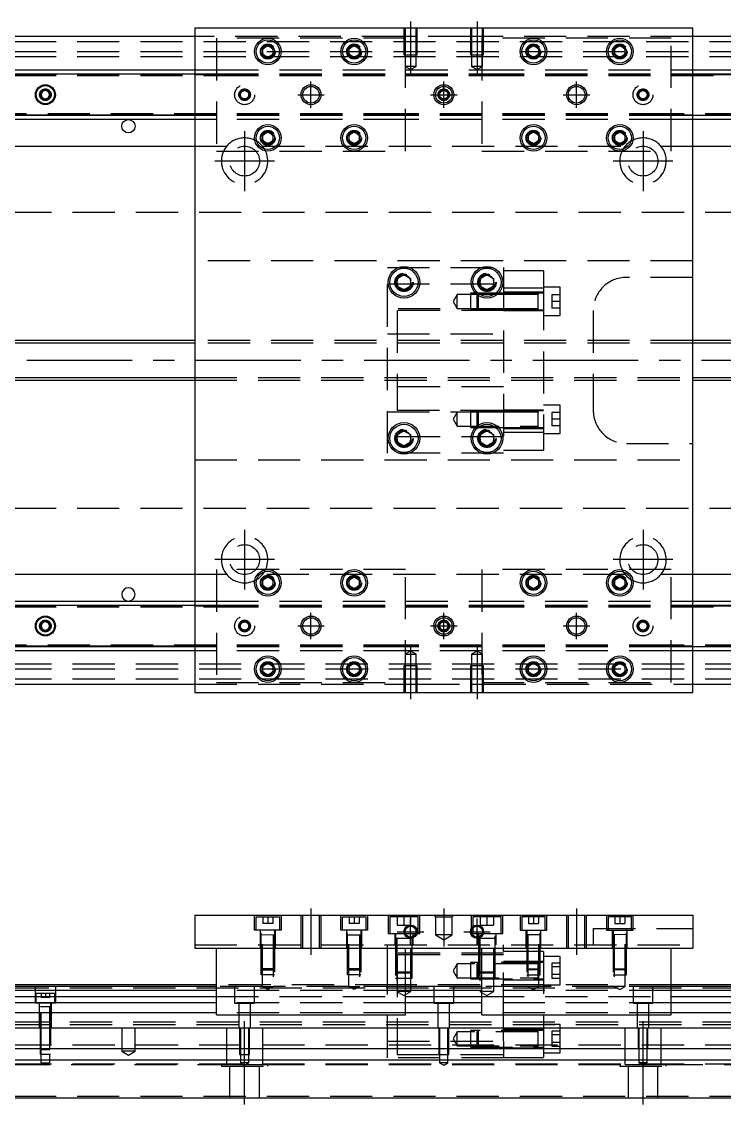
# Model space of a CAD drawing. Extents: x -10 to 840, y -253 to 102.
# Drawn here: x 192.9 to 404.5, y -224.1 to 102 of the extents above; entities that cross this region are included whole.
import ezdxf

# ---------------------------------------------------------------- set-up
doc = ezdxf.new("R2010")
doc.units = 0
doc.linetypes.add('CENTER', pattern=[50.8, 31.75, -6.35, 6.35, -6.35])
doc.linetypes.add('DASHED', pattern=[19.05, 12.7, -6.35])
doc.layers.get('0').update_dxf_attribs({"linetype": 'CONTINUOUS'})
doc.layers.add('CENTER', color=1, linetype='CENTER')

msp = doc.modelspace()

# ---------------------------------------------------------------- linework, layer by layer
at = {"color": 7, "linetype": 'CONTINUOUS'}
for p, q in [((395, 100), (245, 100)), ((245, 100), (245, -100)), ((395, -100), (395, 100)), ((245, 97.5), (0, 97.5)), ((265.5, 93.866026), (267, 94.73205)), ((267, 94.73205), (268.5, 93.866026)), ((291.5, 93.866026), (293, 94.73205)), ((293, 94.73205), (294.5, 93.866026)), ((345.5, 93.866026), (347, 94.73205)), ((347, 94.73205), (348.5, 93.866026)), ((371.5, 93.866026), (373, 94.73205)), ((373, 94.73205), (374.5, 93.866026)), ((640, 97.5), (395, 97.5)), ((265.5, 92.133974), (265.5, 93.866026)), ((267, 91.26795), (265.5, 92.133974)), ((268.5, 92.133974), (267, 91.26795)), ((268.5, 93.866026), (268.5, 92.133974)), ((291.5, 92.133974), (291.5, 93.866026)), ((293, 91.26795), (291.5, 92.133974)), ((294.5, 92.133974), (293, 91.26795)), ((294.5, 93.866026), (294.5, 92.133974)), ((345.5, 92.133974), (345.5, 93.866026)), ((347, 91.26795), (345.5, 92.133974)), ((348.5, 92.133974), (347, 91.26795)), ((348.5, 93.866026), (348.5, 92.133974)), ((371.5, 92.133974), (371.5, 93.866026)), ((373, 91.26795), (371.5, 92.133974)), ((374.5, 92.133974), (373, 91.26795)), ((374.5, 93.866026), (374.5, 92.133974)), ((0, 87.5), (245, 87.5)), ((0, 86.247728), (245, 86.247728)), ((395, 87.5), (640, 87.5)), ((395, 86.247728), (640, 86.247728)), ((198.75, 80.721688), (200, 81.443376)), ((198.75, 79.278312), (198.75, 80.721688)), ((200, 78.556624), (198.75, 79.278312)), ((200, 81.443376), (201.25, 80.721688)), ((201.25, 79.278312), (200, 78.556624)), ((201.25, 80.721688), (201.25, 79.278312)), ((245, 73.752272), (0, 73.752272)), ((245, 72.5), (0, 72.5)), ((640, 73.752272), (395, 73.752272)), ((640, 72.5), (395, 72.5)), ((265.5, 67.866026), (267, 68.73205)), ((267, 68.73205), (268.5, 67.866026)), ((291.5, 67.866026), (293, 68.73205)), ((293, 68.73205), (294.5, 67.866026)), ((345.5, 67.866026), (347, 68.73205)), ((347, 68.73205), (348.5, 67.866026)), ((371.5, 67.866026), (373, 68.73205)), ((373, 68.73205), (374.5, 67.866026)), ((265.5, 66.133974), (265.5, 67.866026)), ((267, 65.26795), (265.5, 66.133974)), ((268.5, 66.133974), (267, 65.26795)), ((268.5, 67.866026), (268.5, 66.133974)), ((291.5, 66.133974), (291.5, 67.866026)), ((293, 65.26795), (291.5, 66.133974)), ((294.5, 66.133974), (293, 65.26795)), ((294.5, 67.866026), (294.5, 66.133974)), ((345.5, 66.133974), (345.5, 67.866026)), ((347, 65.26795), (345.5, 66.133974)), ((348.5, 66.133974), (347, 65.26795)), ((348.5, 67.866026), (348.5, 66.133974)), ((371.5, 66.133974), (371.5, 67.866026)), ((373, 65.26795), (371.5, 66.133974)), ((374.5, 66.133974), (373, 65.26795)), ((374.5, 67.866026), (374.5, 66.133974)), ((145.361903, 64.5), (245, 64.5)), ((395, 64.5), (494.638097, 64.5)), ((306, 24.6547), (308, 25.809402)), ((306, 22.3453), (306, 24.6547)), ((308, 25.809402), (310, 24.6547)), ((310, 24.6547), (310, 22.3453)), ((331, 24.6547), (333, 25.809402)), ((331, 22.3453), (331, 24.6547)), ((333, 25.809402), (335, 24.6547)), ((335, 24.6547), (335, 22.3453)), ((308, 21.190598), (306, 22.3453)), ((310, 22.3453), (308, 21.190598)), ((333, 21.190598), (331, 22.3453)), ((335, 22.3453), (333, 21.190598)), ((245, 6), (60.5, 6)), ((585, 6), (395, 6)), ((60.5, -6), (245, -6)), ((395, -6), (585, -6)), ((306, -22.3453), (308, -21.190598)), ((306, -24.6547), (306, -22.3453)), ((308, -21.190598), (310, -22.3453)), ((310, -22.3453), (310, -24.6547)), ((331, -22.3453), (333, -21.190598)), ((331, -24.6547), (331, -22.3453)), ((333, -21.190598), (335, -22.3453)), ((335, -22.3453), (335, -24.6547)), ((308, -25.809402), (306, -24.6547)), ((310, -24.6547), (308, -25.809402)), ((333, -25.809402), (331, -24.6547)), ((335, -24.6547), (333, -25.809402)), ((245, -64.5), (145.361903, -64.5)), ((494.638097, -64.5), (395, -64.5)), ((265.5, -66.133974), (267, -65.26795)), ((265.5, -67.866026), (265.5, -66.133974)), ((267, -68.73205), (265.5, -67.866026)), ((267, -65.26795), (268.5, -66.133974)), ((268.5, -67.866026), (267, -68.73205)), ((268.5, -66.133974), (268.5, -67.866026)), ((291.5, -66.133974), (293, -65.26795)), ((291.5, -67.866026), (291.5, -66.133974)), ((293, -68.73205), (291.5, -67.866026)), ((293, -65.26795), (294.5, -66.133974)), ((294.5, -67.866026), (293, -68.73205)), ((294.5, -66.133974), (294.5, -67.866026)), ((345.5, -66.133974), (347, -65.26795)), ((345.5, -67.866026), (345.5, -66.133974)), ((347, -68.73205), (345.5, -67.866026)), ((347, -65.26795), (348.5, -66.133974)), ((348.5, -67.866026), (347, -68.73205)), ((348.5, -66.133974), (348.5, -67.866026)), ((371.5, -66.133974), (373, -65.26795)), ((371.5, -67.866026), (371.5, -66.133974)), ((373, -68.73205), (371.5, -67.866026)), ((373, -65.26795), (374.5, -66.133974)), ((374.5, -67.866026), (373, -68.73205)), ((374.5, -66.133974), (374.5, -67.866026)), ((0, -72.5), (245, -72.5)), ((0, -73.752272), (245, -73.752272)), ((395, -72.5), (640, -72.5)), ((395, -73.752272), (640, -73.752272)), ((198.75, -79.278312), (200, -78.556624)), ((198.75, -80.721688), (198.75, -79.278312)), ((200, -81.443376), (198.75, -80.721688)), ((200, -78.556624), (201.25, -79.278312)), ((201.25, -80.721688), (200, -81.443376)), ((201.25, -79.278312), (201.25, -80.721688)), ((245, -86.247728), (0, -86.247728)), ((245, -87.5), (0, -87.5)), ((640, -86.247728), (395, -86.247728)), ((640, -87.5), (395, -87.5)), ((265.5, -92.133974), (267, -91.26795)), ((267, -91.26795), (268.5, -92.133974)), ((291.5, -92.133974), (293, -91.26795)), ((293, -91.26795), (294.5, -92.133974)), ((345.5, -92.133974), (347, -91.26795)), ((347, -91.26795), (348.5, -92.133974)), ((371.5, -92.133974), (373, -91.26795)), ((373, -91.26795), (374.5, -92.133974)), ((265.5, -93.866026), (265.5, -92.133974)), ((267, -94.73205), (265.5, -93.866026)), ((268.5, -93.866026), (267, -94.73205)), ((268.5, -92.133974), (268.5, -93.866026)), ((291.5, -93.866026), (291.5, -92.133974)), ((293, -94.73205), (291.5, -93.866026)), ((294.5, -93.866026), (293, -94.73205)), ((294.5, -92.133974), (294.5, -93.866026)), ((345.5, -93.866026), (345.5, -92.133974)), ((347, -94.73205), (345.5, -93.866026)), ((348.5, -93.866026), (347, -94.73205)), ((348.5, -92.133974), (348.5, -93.866026)), ((371.5, -93.866026), (371.5, -92.133974)), ((373, -94.73205), (371.5, -93.866026)), ((374.5, -93.866026), (373, -94.73205)), ((374.5, -92.133974), (374.5, -93.866026)), ((0, -97.5), (245, -97.5)), ((395, -97.5), (640, -97.5)), ((245, -100), (395, -100)), ((245, -167.06), (395, -167.06)), ((245, -167.06), (245, -177.06)), ((395, -167.06), (395, -177.06)), ((245, -177.06), (395, -177.06)), ((251.5, -197.06), (251.5, -177.06)), ((308.5, -197.06), (308.5, -177.06)), ((331.5, -197.06), (331.5, -177.06)), ((388.5, -197.06), (388.5, -177.06)), ((251.5, -188.56), (0, -188.56)), ((251.5, -188.06), (60.5, -188.06)), ((331.5, -188.56), (308.5, -188.56)), ((585, -188.06), (388.5, -188.06)), ((640, -188.56), (388.5, -188.56)), ((251.5, -189.812272), (0, -189.812272)), ((0, -191.58668), (251.5, -191.58668)), ((331.5, -189.812272), (308.5, -189.812272)), ((308.5, -191.58668), (331.5, -191.58668)), ((640, -189.812272), (388.5, -189.812272)), ((388.5, -191.58668), (640, -191.58668)), ((251.5, -193.483076), (0, -193.483076)), ((331.5, -193.483076), (308.5, -193.483076)), ((640, -193.483076), (388.5, -193.483076)), ((251.5, -196.537372), (0, -196.537372)), ((251.5, -197.06), (308.5, -197.06)), ((331.5, -196.537372), (308.5, -196.537372)), ((331.5, -197.06), (388.5, -197.06)), ((640, -196.537372), (388.5, -196.537372)), ((0, -201.06), (640, -201.06)), ((640, -207.36), (0, -207.36)), ((640, -210.76), (0, -210.76)), ((0, -222.06), (640, -222.06))]:
    msp.add_line(p, q, dxfattribs=at)
at = {"color": 3, "linetype": 'DASHED'}
for p, q in [((308.000006, 100), (308.000006, 92)), ((308.35, 100), (308.35, 92)), ((311.65, 92), (311.65, 100)), ((311.999994, 92), (311.999994, 100)), ((328.000006, 100), (328.000006, 92)), ((328.35, 100), (328.35, 92)), ((331.65, 92), (331.65, 100)), ((331.999994, 92), (331.999994, 100)), ((0, 96), (640, 96)), ((308.000006, 97.5), (245, 97.5)), ((308.5, 97), (251.5, 97)), ((251.5, 97), (251.5, 63)), ((311.999994, 97.5), (308.000006, 97.5)), ((308.5, 63), (308.5, 97)), ((328.000006, 97.5), (311.999994, 97.5)), ((331.999994, 97.5), (328.000006, 97.5)), ((388.5, 97), (331.5, 97)), ((331.5, 97), (331.5, 63)), ((395, 97.5), (331.999994, 97.5)), ((388.5, 63), (388.5, 97)), ((0, 93), (640, 93)), ((0, 91.5), (640, 91.5)), ((268.973226, 93.326156), (269, 93)), ((291, 93), (291.023172, 93.30356)), ((308.000006, 92), (311.999994, 92)), ((308.35, 92), (308.35, 88.5)), ((311.65, 88.5), (311.65, 92)), ((328.000006, 92), (331.999994, 92)), ((328.35, 92), (328.35, 88.5)), ((331.65, 88.5), (331.65, 92)), ((348.973226, 93.326156), (349, 93)), ((371, 93), (371.030168, 93.346066)), ((311.65, 88.5), (308.35, 88.5)), ((308.35, 88.5), (310, 87.547372)), ((310, 87.547372), (311.65, 88.5)), ((331.65, 88.5), (328.35, 88.5)), ((328.35, 88.5), (330, 87.547372)), ((330, 87.547372), (331.65, 88.5)), ((0, 86.1147), (245, 86.1147)), ((0, 86.1), (251.5, 86.1)), ((0, 85.8), (251.5, 85.8)), ((245, 87.5), (251.5, 87.5)), ((245, 86.247728), (251.5, 86.247728)), ((245, 86.1147), (251.5, 86.1147)), ((251.5, 87.5), (308.5, 87.5)), ((251.5, 86.247728), (308.5, 86.247728)), ((251.5, 86.1147), (308.5, 86.1147)), ((251.5, 86.1), (308.5, 86.1)), ((251.5, 85.8), (308.5, 85.8)), ((308.5, 87.5), (331.5, 87.5)), ((308.5, 86.247728), (331.5, 86.247728)), ((308.5, 86.1147), (331.5, 86.1147)), ((308.5, 86.1), (331.5, 86.1)), ((308.5, 85.8), (331.5, 85.8)), ((331.5, 87.5), (388.5, 87.5)), ((331.5, 86.247728), (388.5, 86.247728)), ((331.5, 86.1147), (388.5, 86.1147)), ((331.5, 86.1), (388.5, 86.1)), ((331.5, 86.1), (388.5, 86.1)), ((331.5, 85.8), (388.5, 85.8)), ((331.5, 85.8), (388.5, 85.8)), ((388.5, 87.5), (395, 87.5)), ((388.5, 86.247728), (395, 86.247728)), ((388.5, 86.1147), (395, 86.1147)), ((388.5, 86.1), (640, 86.1)), ((388.5, 85.8), (640, 85.8)), ((395, 86.1147), (640, 86.1147)), ((201.477374, 80.25955), (201.5, 80)), ((251.5, 74.2), (0, 74.2)), ((251.5, 73.9), (0, 73.9)), ((245, 73.8853), (0, 73.8853)), ((251.5, 73.8853), (245, 73.8853)), ((251.5, 73.752272), (245, 73.752272)), ((251.5, 72.5), (245, 72.5)), ((308.5, 74.2), (251.5, 74.2)), ((308.5, 73.9), (251.5, 73.9)), ((308.5, 73.8853), (251.5, 73.8853)), ((308.5, 73.752272), (251.5, 73.752272)), ((308.5, 72.5), (251.5, 72.5)), ((331.5, 74.2), (308.5, 74.2)), ((331.5, 73.9), (308.5, 73.9)), ((331.5, 73.8853), (308.5, 73.8853)), ((331.5, 73.752272), (308.5, 73.752272)), ((331.5, 72.5), (308.5, 72.5)), ((388.5, 74.2), (331.5, 74.2)), ((388.5, 74.2), (331.5, 74.2)), ((388.5, 73.9), (331.5, 73.9)), ((388.5, 73.9), (331.5, 73.9)), ((388.5, 73.8853), (331.5, 73.8853)), ((388.5, 73.752272), (331.5, 73.752272)), ((388.5, 72.5), (331.5, 72.5)), ((640, 74.2), (388.5, 74.2)), ((640, 73.9), (388.5, 73.9)), ((395, 73.8853), (388.5, 73.8853)), ((395, 73.752272), (388.5, 73.752272)), ((395, 72.5), (388.5, 72.5)), ((640, 73.8853), (395, 73.8853)), ((265, 67), (265.030168, 67.346066)), ((291, 67), (291.023172, 67.30356)), ((348.973226, 67.326156), (349, 67)), ((371, 67), (371.030168, 67.346066)), ((245, 64.5), (254.638098, 64.5)), ((251.5, 63), (308.5, 63)), ((265.361903, 64.5), (374.638097, 64.5)), ((331.5, 63), (388.5, 63)), ((385.361902, 64.5), (395, 64.5)), ((640, 44.5), (0, 44.5)), ((395, 30), (245, 30)), ((303, -28), (303, 28)), ((303, 28), (338, 28)), ((338, 28), (338, -28)), ((350, 27), (338, 27)), ((350, 27), (350, 21.748564)), ((303, 23), (338, 23)), ((305.5, 23.5), (305.518502, 23.803588)), ((330.5, 23.5), (330.518502, 23.803588)), ((395, 25), (375, 25)), ((324, 19.85352), (322.787564, 17.75352)), ((324, 15.65352), (324, 19.85352)), ((328, 19.85352), (324, 19.85352)), ((328, 20.253516), (328, 15.253526)), ((329.532604, 20.253516), (328, 20.253516)), ((330, 19.85352), (328, 19.85352)), ((330.25722, 20.253516), (329.532604, 20.253516)), ((330.33547, 20.18899), (330, 19.85352)), ((330, 19.81727), (330, 19.85352)), ((330.816954, 19.85352), (330, 19.85352)), ((330, 15.65352), (330, 19.81727)), ((330.4, 20.253518), (330.25722, 20.253516)), ((330.4, 20.25352), (330.33547, 20.18899)), ((330.4, 20.25352), (330.4, 20.13808)), ((335.742786, 20.25352), (330.4, 20.25352)), ((335.74278, 20.253516), (330.4, 20.253518)), ((330.4, 20.13808), (330.4, 19.524764)), ((335.183046, 19.85352), (330.816954, 19.85352)), ((336.04396, 19.85352), (335.183046, 19.85352)), ((336.467402, 20.25352), (335.742786, 20.25352)), ((338, 19.85352), (336.04396, 19.85352)), ((338, 20.253516), (336.467396, 20.253516)), ((338, 20.25352), (336.467402, 20.25352)), ((350, 21.748564), (338, 21.748564)), ((350, 20.50352), (338, 20.50352)), ((348.405, 20.25352), (338, 20.25352)), ((348.4, 19.85352), (338, 19.85352)), ((350, 20.25352), (348.395, 20.25352)), ((348.4, 15.253516), (348.4, 20.253526)), ((348.4, 19.85352), (348.4, 20.253526)), ((348.4, 15.253516), (348.4, 20.253526)), ((348.4, 19.996122), (348.4, 20.25352)), ((348.4, 20.25352), (348.4, 19.996072)), ((348.4, 15.51097), (348.4, 19.996122)), ((348.4, 15.65352), (348.4, 19.85352)), ((355, 22.00352), (350, 22.00352)), ((350, 21.748564), (350, -21.748564)), ((352.5, 19.75352), (352.5, 17.75352)), ((355, 19.75352), (352.5, 19.75352)), ((355, 13.50352), (355, 22.00352)), ((322.787564, 17.75352), (324, 15.65352)), ((330.4, 19.524764), (330.4, 15.25352)), ((352.5, 17.75352), (352.5, 15.75352)), ((355, 17.75352), (352.5, 17.75352)), ((338, 15.5), (303, 15.5)), ((306, 15), (306, -15)), ((338, 15), (306, 15)), ((324, 15.65352), (328, 15.65352)), ((328, 15.65352), (330, 15.65352)), ((328, 15.253526), (330.4, 15.253524)), ((330, 15.65352), (338, 15.65352)), ((330, 15.65352), (330.4, 15.25352)), ((330.4, 15.25352), (338, 15.25352)), ((338, 15.65352), (348.4, 15.65352)), ((338, 15.25352), (348.405, 15.25352)), ((338, 15.00352), (350, 15.00352)), ((348.395, 15.25352), (350, 15.25352)), ((348.4, 15.253516), (348.4, 15.65352)), ((348.4, 15.510988), (348.4, 15.25352)), ((348.4, 15.25352), (348.4, 15.51097)), ((350, 13.50352), (355, 13.50352)), ((355, 15.75352), (352.5, 15.75352)), ((365, 15), (365, -15)), ((303, 8), (338, 8)), ((395, 6), (245, 6)), ((395, 5.125), (245, 5.125)), ((245, -5.125), (395, -5.125)), ((245, -6), (395, -6)), ((338, -8), (303, -8)), ((303, -15.5), (338, -15.5)), ((306, -15), (338, -15)), ((324, -15.65352), (322.787564, -17.75352)), ((324, -19.85352), (324, -15.65352)), ((328, -15.65352), (324, -15.65352)), ((328, -15.253526), (328, -20.253516)), ((330.399994, -15.253526), (328, -15.253526)), ((330, -15.65352), (328, -15.65352)), ((330.4, -15.25352), (330, -15.65352)), ((330, -19.85352), (330, -15.65352)), ((338, -15.65352), (330, -15.65352)), ((338, -15.253526), (330.399994, -15.253526)), ((330.4, -15.25352), (330.4, -19.524764)), ((338, -15.25352), (330.4, -15.25352)), ((350, -15.00352), (338, -15.00352)), ((348.405, -15.25352), (338, -15.25352)), ((348.4, -15.65352), (338, -15.65352)), ((350, -15.25352), (348.395, -15.25352)), ((348.4, -20.253526), (348.4, -15.253516)), ((348.4, -20.25267), (348.4, -15.253516)), ((348.4, -15.51092), (348.4, -15.25352)), ((348.4, -15.25352), (348.4, -15.51097)), ((348.4, -19.996072), (348.4, -15.51092)), ((355, -13.50352), (350, -13.50352)), ((352.5, -15.75352), (352.5, -17.75352)), ((355, -15.75352), (352.5, -15.75352)), ((355, -22.00352), (355, -13.50352)), ((322.787564, -17.75352), (324, -19.85352)), ((330.4, -19.524764), (330.4, -20.13808)), ((352.5, -17.75352), (352.5, -19.75352)), ((355, -17.75352), (352.5, -17.75352)), ((324, -19.85352), (348.4, -19.85352)), ((328, -20.253516), (329.532604, -20.253516)), ((329.532604, -20.253516), (330.25722, -20.253516)), ((330, -19.85352), (330.33547, -20.18899)), ((330.25722, -20.253516), (330.399994, -20.253516)), ((330.33547, -20.18899), (330.4, -20.25352)), ((330.4, -20.13808), (330.4, -20.25352)), ((330.4, -20.25352), (335.742786, -20.25352)), ((335.742786, -20.25352), (336.467402, -20.25352)), ((336.467396, -20.253516), (338, -20.253516)), ((336.467402, -20.25352), (338, -20.25352)), ((338, -20.25352), (348.405, -20.25352)), ((338, -20.50352), (350, -20.50352)), ((350, -21.748564), (338, -21.748564)), ((350, -21.748564), (338, -21.748564)), ((348.395, -20.25352), (350, -20.25352)), ((348.4, -19.996054), (348.4, -20.25352)), ((348.4, -20.25352), (348.4, -19.996072)), ((348.4, -20.253526), (348.4, -20.25267)), ((350, -21.748564), (350, -27)), ((350, -22.00352), (355, -22.00352)), ((355, -19.75352), (352.5, -19.75352)), ((338, -23), (303, -23)), ((305.5, -23.5), (305.518502, -23.196412)), ((330.5, -23.5), (330.518502, -23.196412)), ((375, -25), (395, -25)), ((338, -28), (303, -28)), ((338, -27), (350, -27)), ((245, -30), (395, -30)), ((0, -44.5), (640, -44.5)), ((254.638098, -64.5), (245, -64.5)), ((308.5, -63), (251.5, -63)), ((251.5, -63), (251.5, -97)), ((374.638097, -64.5), (265.361903, -64.5)), ((308.5, -97), (308.5, -63)), ((388.5, -63), (331.5, -63)), ((331.5, -63), (331.5, -97)), ((395, -64.5), (385.361902, -64.5)), ((388.5, -97), (388.5, -63)), ((268.973226, -66.673844), (269, -67)), ((291, -67), (291.023172, -66.69644)), ((348.973226, -66.673844), (349, -67)), ((374.973226, -66.673844), (375, -67)), ((0, -73.8853), (245, -73.8853)), ((0, -73.9), (251.5, -73.9)), ((0, -74.2), (251.5, -74.2)), ((245, -72.5), (251.5, -72.5)), ((245, -73.752272), (251.5, -73.752272)), ((245, -73.8853), (251.5, -73.8853)), ((251.5, -72.5), (308.5, -72.5)), ((251.5, -73.752272), (308.5, -73.752272)), ((251.5, -73.8853), (308.5, -73.8853)), ((251.5, -73.9), (308.5, -73.9)), ((251.5, -74.2), (308.5, -74.2)), ((308.5, -72.5), (331.5, -72.5)), ((308.5, -73.752272), (331.5, -73.752272)), ((308.5, -73.8853), (331.5, -73.8853)), ((308.5, -73.9), (331.5, -73.9)), ((308.5, -74.2), (331.5, -74.2)), ((331.5, -72.5), (388.5, -72.5)), ((331.5, -73.752272), (388.5, -73.752272)), ((331.5, -73.8853), (388.5, -73.8853)), ((331.5, -73.9), (388.5, -73.9)), ((331.5, -73.9), (388.5, -73.9)), ((331.5, -74.2), (388.5, -74.2)), ((331.5, -74.2), (388.5, -74.2)), ((388.5, -72.5), (395, -72.5)), ((388.5, -73.752272), (395, -73.752272)), ((388.5, -73.8853), (395, -73.8853)), ((388.5, -73.9), (640, -73.9)), ((388.5, -74.2), (640, -74.2)), ((395, -73.8853), (640, -73.8853)), ((198.5, -80), (198.516134, -79.78059)), ((251.5, -85.8), (0, -85.8)), ((251.5, -86.1), (0, -86.1)), ((245, -86.1147), (0, -86.1147)), ((251.5, -86.1147), (245, -86.1147)), ((251.5, -86.247728), (245, -86.247728)), ((251.5, -87.5), (245, -87.5)), ((308.5, -85.8), (251.5, -85.8)), ((308.5, -86.1), (251.5, -86.1)), ((308.5, -86.1147), (251.5, -86.1147)), ((308.5, -86.247728), (251.5, -86.247728)), ((308.5, -87.5), (251.5, -87.5)), ((310, -87.547372), (308.35, -88.5)), ((331.5, -85.8), (308.5, -85.8)), ((331.5, -86.1), (308.5, -86.1)), ((331.5, -86.1147), (308.5, -86.1147)), ((331.5, -86.247728), (308.5, -86.247728)), ((331.5, -87.5), (308.5, -87.5)), ((311.65, -88.5), (310, -87.547372)), ((330, -87.547372), (328.35, -88.5)), ((331.65, -88.5), (330, -87.547372)), ((388.5, -85.8), (331.5, -85.8)), ((388.5, -85.8), (331.5, -85.8)), ((388.5, -86.1), (331.5, -86.1)), ((388.5, -86.1), (331.5, -86.1)), ((388.5, -86.1147), (331.5, -86.1147)), ((388.5, -86.247728), (331.5, -86.247728)), ((388.5, -87.5), (331.5, -87.5)), ((640, -85.8), (388.5, -85.8)), ((640, -86.1), (388.5, -86.1)), ((395, -86.1147), (388.5, -86.1147)), ((395, -86.247728), (388.5, -86.247728)), ((395, -87.5), (388.5, -87.5)), ((640, -86.1147), (395, -86.1147)), ((308.35, -88.5), (310, -88.5)), ((308.35, -88.5), (308.35, -92)), ((310, -88.5), (311.65, -88.5)), ((311.65, -92), (311.65, -88.5)), ((328.35, -88.5), (330, -88.5)), ((328.35, -88.5), (328.35, -92)), ((330, -88.5), (331.65, -88.5)), ((331.65, -92), (331.65, -88.5)), ((640, -91.5), (0, -91.5)), ((640, -93), (0, -93)), ((268.973226, -92.673844), (269, -93)), ((294.973226, -92.673844), (295, -93)), ((311.999994, -92), (308.000006, -92)), ((308.000006, -92), (308.000006, -100)), ((308.35, -92), (308.35, -100)), ((311.65, -100), (311.65, -92)), ((311.999994, -100), (311.999994, -92)), ((331.999994, -92), (328.000006, -92)), ((328.000006, -92), (328.000006, -100)), ((328.35, -92), (328.35, -100)), ((331.65, -100), (331.65, -92)), ((331.999994, -100), (331.999994, -92)), ((348.973226, -92.673844), (349, -93)), ((371, -93), (371.030168, -92.653934)), ((640, -96), (0, -96)), ((245, -97.5), (308.000006, -97.5)), ((251.5, -97), (308.5, -97)), ((308.000006, -97.5), (311.999994, -97.5)), ((311.999994, -97.5), (328.000006, -97.5)), ((328.000006, -97.5), (331.999994, -97.5)), ((331.5, -97), (388.5, -97)), ((331.999994, -97.5), (395, -97.5)), ((263, -171.56), (263, -167.06)), ((263.5, -167.56), (270.5, -167.56)), ((263.5, -171.56), (263.5, -167.56)), ((265.5, -167.56), (265.5, -169.56)), ((267, -167.56), (267, -169.56)), ((268.5, -167.56), (268.5, -169.56)), ((270.5, -167.56), (270.5, -171.56)), ((271, -167.06), (271, -171.56)), ((277.000006, -177.06), (277.000006, -167.06)), ((277.5, -177.06), (277.5, -167.06)), ((282.5, -167.06), (282.5, -177.06)), ((282.999994, -167.06), (282.999994, -177.06)), ((289, -171.56), (289, -167.06)), ((289.5, -167.56), (296.5, -167.56)), ((289.5, -171.56), (289.5, -167.56)), ((291.5, -167.56), (291.5, -169.56)), ((293, -167.56), (293, -169.56)), ((294.5, -167.56), (294.5, -169.56)), ((296.5, -167.56), (296.5, -171.56)), ((297, -167.06), (297, -171.56)), ((303.25, -167.06), (303.25, -172.56)), ((312.25, -167.56), (303.75, -167.56)), ((303.75, -167.56), (303.75, -172.56)), ((306, -167.56), (306, -170.06)), ((308, -167.56), (308, -170.06)), ((310, -167.56), (310, -170.06)), ((312.25, -172.56), (312.25, -167.56)), ((312.75, -172.56), (312.75, -167.06)), ((317.5, -167.56), (317, -167.06)), ((317.5, -167.56), (317.5, -173.06)), ((317.5, -167.56), (322.5, -167.56)), ((322.5, -167.56), (323, -167.06)), ((322.5, -173.06), (322.5, -167.56)), ((328.25, -167.06), (328.25, -172.56)), ((337.25, -167.56), (328.75, -167.56)), ((328.75, -167.56), (328.75, -170.49875)), ((331, -167.56), (331, -170.06)), ((333, -167.56), (333, -170.06)), ((335, -167.56), (335, -170.06)), ((337.25, -172.56), (337.25, -167.56)), ((337.75, -172.56), (337.75, -167.06)), ((343, -167.06), (343, -171.56)), ((350.5, -167.56), (343.5, -167.56)), ((343.5, -167.56), (343.5, -171.56)), ((345.5, -167.56), (345.5, -169.56)), ((347, -167.56), (347, -169.56)), ((348.5, -167.56), (348.5, -169.56)), ((350.5, -171.56), (350.5, -167.56)), ((351, -171.56), (351, -167.06)), ((357.000006, -167.06), (357.000006, -177.06)), ((357.5, -167.06), (357.5, -177.06)), ((362.5, -177.06), (362.5, -167.06)), ((362.999994, -177.06), (362.999994, -167.06)), ((369, -167.06), (369, -171.56)), ((376.5, -167.56), (369.5, -167.56)), ((369.5, -167.56), (369.5, -171.56)), ((371.5, -167.56), (371.5, -169.56)), ((373, -167.56), (373, -169.56)), ((374.5, -167.56), (374.5, -169.56)), ((376.5, -171.56), (376.5, -167.56)), ((377, -171.56), (377, -167.06)), ((271, -171.56), (263, -171.56)), ((264.75, -177.06), (264.75, -171.56)), ((265.000006, -185.06), (264.999977, -171.56)), ((267, -169.56), (265.5, -169.56)), ((268.5, -169.56), (267, -169.56)), ((269.000023, -171.56), (268.999994, -185.06)), ((269.25, -171.56), (269.25, -177.06)), ((297, -171.56), (289, -171.56)), ((290.75, -177.06), (290.75, -171.56)), ((291.000006, -185.06), (290.999977, -171.56)), ((293, -169.56), (291.5, -169.56)), ((294.5, -169.56), (293, -169.56)), ((295.000023, -171.56), (294.999994, -185.06)), ((295.25, -171.56), (295.25, -177.06)), ((303.25, -172.56), (312.75, -172.56)), ((305.25, -172.56), (305.25, -176.06)), ((305.500006, -172.56), (305.500006, -186.06)), ((306, -170.06), (308, -170.06)), ((308, -170.06), (310, -170.06)), ((310.499994, -186.06), (310.499994, -172.56)), ((310.75, -176.06), (310.75, -172.56)), ((328.25, -172.56), (337.75, -172.56)), ((328.75, -170.49875), (328.75, -170.982968)), ((328.75, -170.982968), (328.75, -172.56)), ((330.25, -172.56), (330.25, -176.06)), ((330.500006, -172.56), (330.500006, -186.06)), ((331, -170.06), (333, -170.06)), ((333, -170.06), (335, -170.06)), ((335.499994, -186.06), (335.499994, -172.56)), ((335.75, -176.06), (335.75, -172.56)), ((343, -171.56), (351, -171.56)), ((344.75, -171.56), (344.75, -177.06)), ((344.999977, -171.56), (345.000006, -185.06)), ((345.5, -169.56), (347, -169.56)), ((347, -169.56), (348.5, -169.56)), ((348.999994, -185.06), (349.000023, -171.56)), ((349.25, -177.06), (349.25, -171.56)), ((365, -171.06), (365, -176.06)), ((365, -171.06), (395, -171.06)), ((369, -171.56), (377, -171.56)), ((370.75, -171.56), (370.75, -177.06)), ((370.999977, -171.56), (371.000006, -185.06)), ((371.5, -169.56), (373, -169.56)), ((373, -169.56), (374.5, -169.56)), ((374.999994, -185.06), (375.000023, -171.56)), ((375, -171.56), (375, -171.06)), ((375.25, -177.06), (375.25, -171.56)), ((245, -176.06), (395, -176.06)), ((265, -172.955), (269, -172.96)), ((265, -172.96), (265, -172.955)), ((265, -172.965), (265, -172.96)), ((265.35, -188.56), (265.35, -172.96)), ((268.65, -172.96), (268.65, -188.56)), ((269, -172.955), (269, -172.96)), ((269, -172.96), (269, -172.965)), ((291, -172.96), (295, -172.96)), ((291.35, -188.56), (291.35, -172.96)), ((294.65, -172.96), (294.65, -188.56)), ((303, -177.06), (303, -176.06)), ((310.500006, -174.16), (305.499994, -174.16)), ((305.9, -174.16), (305.9, -190.06)), ((310.1, -190.06), (310.1, -174.16)), ((322.5, -173.06), (317.5, -173.06)), ((317.5, -173.06), (320, -174.503376)), ((320, -174.503376), (322.5, -173.06)), ((335.500006, -174.16), (330.499994, -174.16)), ((330.9, -174.16), (330.9, -190.06)), ((335.1, -190.06), (335.1, -174.16)), ((338, -177.06), (338, -176.06)), ((349, -172.96), (345, -172.96)), ((345.35, -172.96), (345.35, -188.56)), ((348.65, -188.56), (348.65, -172.96)), ((375, -172.955), (371, -172.96)), ((371, -172.955), (371, -172.96)), ((371, -172.96), (371, -172.965)), ((371.35, -172.96), (371.35, -188.56)), ((374.65, -188.56), (374.65, -172.96)), ((375, -172.96), (375, -172.955)), ((375, -172.965), (375, -172.96)), ((303, -188.935), (303, -177.06)), ((338, -178.56), (303, -178.56)), ((338, -179.06), (306, -179.06)), ((306, -179.06), (306, -209.06)), ((335.5, -179.06), (335.1, -179.06)), ((338, -197.06), (338, -177.06)), ((350, -178.06), (338, -178.06)), ((350, -178.06), (350, -210.06)), ((324, -181.71), (322.787564, -183.81)), ((324, -185.91), (324, -181.71)), ((348.4, -181.71), (324, -181.71)), ((350, -181.31), (328, -181.310004)), ((328, -181.310004), (328, -186.309994)), ((330.4, -181.310003), (330.4, -186.309995)), ((350, -181.06), (338, -181.06)), ((348.4, -186.31), (348.4, -181.31)), ((355, -179.56), (350, -179.56)), ((352.5, -181.500598), (352.5, -186.119402)), ((355, -181.500598), (352.5, -181.500598)), ((355, -188.06), (355, -179.56)), ((269, -183.21), (265, -183.21)), ((265.35, -183.56), (265, -183.21)), ((268.999994, -185.06), (265.000006, -185.06)), ((265.35, -183.56), (268.65, -183.56)), ((269, -183.21), (268.65, -183.56)), ((295, -183.21), (291, -183.21)), ((291.35, -183.56), (291, -183.21)), ((294.999994, -185.06), (291.000006, -185.06)), ((291.35, -183.56), (294.65, -183.56)), ((291.6, -183.659954), (291.6, -183.559986)), ((295, -183.21), (294.65, -183.56)), ((305.5, -184.16), (310.5, -184.16)), ((305.5, -184.16), (305.9, -184.56)), ((310.1, -184.56), (305.9, -184.56)), ((310.1, -184.56), (310.5, -184.16)), ((322.787564, -183.81), (324, -185.91)), ((330.5, -184.16), (335.5, -184.16)), ((330.5, -184.16), (330.9, -184.56)), ((335.1, -184.56), (330.9, -184.56)), ((335.1, -184.56), (335.5, -184.16)), ((345, -183.21), (349, -183.21)), ((345, -183.21), (345.35, -183.56)), ((345.000006, -185.06), (348.999994, -185.06)), ((348.65, -183.56), (345.35, -183.56)), ((348.4, -183.659954), (348.4, -183.559986)), ((348.65, -183.56), (349, -183.21)), ((355, -182.6553), (352.5, -182.6553)), ((355, -184.9647), (352.5, -184.9647)), ((371, -183.21), (375, -183.21)), ((371, -183.21), (371.35, -183.56)), ((371.000006, -185.06), (374.999994, -185.06)), ((374.65, -183.56), (371.35, -183.56)), ((374.65, -183.56), (375, -183.21)), ((55, -188.935), (585, -188.935)), ((197, -193.56), (197, -188.56)), ((203, -188.56), (203, -193.56)), ((306, -188.06), (251.5, -188.06)), ((265.35, -188.56), (251.5, -188.56)), ((257, -188.56), (257, -193.56)), ((263, -193.56), (263, -188.56)), ((265.35, -188.56), (268.65, -188.56)), ((267, -189.512628), (265.35, -188.56)), ((268.65, -188.56), (267, -189.512628)), ((291.35, -188.56), (268.65, -188.56)), ((291.35, -188.56), (294.65, -188.56)), ((293, -189.512628), (291.35, -188.56)), ((294.65, -188.56), (293, -189.512628)), ((308.5, -188.56), (294.65, -188.56)), ((303, -210.06), (303, -188.935)), ((305.500006, -186.06), (310.499994, -186.06)), ((350, -188.06), (306, -188.06)), ((317, -188.56), (317, -193.56)), ((323, -193.56), (323, -188.56)), ((324, -185.91), (348.4, -185.91)), ((328, -186.309994), (350, -186.31)), ((330.500006, -186.06), (335.499994, -186.06)), ((345.35, -188.56), (331.5, -188.56)), ((338, -186.56), (350, -186.56)), ((348.65, -188.56), (345.35, -188.56)), ((345.35, -188.56), (347, -189.512628)), ((347, -189.512628), (348.65, -188.56)), ((371.35, -188.56), (348.65, -188.56)), ((350, -188.06), (355, -188.06)), ((350, -188.06), (355, -188.06)), ((355, -186.119402), (352.5, -186.119402)), ((388.5, -188.06), (355, -188.06)), ((374.65, -188.56), (371.35, -188.56)), ((371.35, -188.56), (373, -189.512628)), ((373, -189.512628), (374.65, -188.56)), ((388.5, -188.56), (374.65, -188.56)), ((377, -188.56), (377, -193.56)), ((383, -193.56), (383, -188.56)), ((197.25, -190.56), (202.75, -190.56)), ((197.25, -193.56), (197.25, -190.56)), ((198.75, -190.56), (198.75, -191.86)), ((200, -191.86), (198.75, -191.86)), ((200, -190.56), (200, -191.86)), ((201.25, -191.86), (200, -191.86)), ((201.25, -190.56), (201.25, -191.86)), ((202.75, -190.56), (202.75, -193.56)), ((308.5, -189.812272), (251.5, -189.812272)), ((251.5, -191.58668), (308.5, -191.58668)), ((310.1, -190.06), (305.9, -190.06)), ((305.9, -190.06), (308, -191.272436)), ((308, -191.272436), (310.1, -190.06)), ((335.1, -190.06), (330.9, -190.06)), ((330.9, -190.06), (333, -191.272436)), ((388.5, -189.812272), (331.5, -189.812272)), ((331.5, -191.58668), (388.5, -191.58668)), ((333, -191.272436), (335.1, -190.06)), ((203, -193.56), (197, -193.56)), ((198.25, -201.06), (198.25, -193.56)), ((198.5, -194.56), (201.5, -194.56)), ((198.500006, -209.06), (198.500006, -193.56)), ((198.62467, -194.56), (200.001196, -194.56)), ((198.75, -209.06), (198.75, -194.56)), ((201.25, -194.56), (201.25, -209.06)), ((201.499994, -193.56), (201.499994, -209.06)), ((201.75, -193.56), (201.75, -201.06)), ((308.5, -193.483076), (251.5, -193.483076)), ((257, -193.56), (263, -193.56)), ((258.25, -193.56), (258.25, -201.06)), ((261.75, -201.06), (261.75, -193.56)), ((317, -193.56), (323, -193.56)), ((318.25, -193.56), (318.25, -201.06)), ((321.75, -201.06), (321.75, -193.56)), ((388.5, -193.483076), (331.5, -193.483076)), ((377, -193.56), (383, -193.56)), ((378.25, -193.56), (378.25, -201.06)), ((381.75, -201.06), (381.75, -193.56)), ((308.5, -196.537372), (251.5, -196.537372)), ((388.5, -196.537372), (331.5, -196.537372)), ((338, -201.06), (338, -197.06)), ((55, -199.185), (585, -199.185)), ((55, -200.06), (585, -200.06)), ((223, -201.06), (223, -208.06)), ((227, -208.06), (227, -201.06)), ((254.638098, -212.06), (254.638098, -201.06)), ((258.500006, -201.06), (258.500006, -207.36)), ((258.75, -201.06), (258.75, -211.56)), ((261.25, -211.56), (261.25, -201.06)), ((261.499994, -207.36), (261.499994, -201.06)), ((265.361902, -201.06), (265.361902, -212.06)), ((318.500006, -201.06), (318.500006, -207.36)), ((318.75, -201.06), (318.75, -211.56)), ((321.25, -211.56), (321.25, -201.06)), ((321.499994, -207.36), (321.499994, -201.06)), ((350, -201.81), (328, -201.810004)), ((328, -201.810004), (328, -206.809994)), ((330.4, -201.810003), (330.4, -206.809995)), ((338, -205.06), (338, -201.06)), ((350, -201.56), (338, -201.56)), ((348.4, -206.81), (348.4, -201.81)), ((355, -200.06), (350, -200.06)), ((352.5, -202.000598), (352.5, -206.619402)), ((355, -202.000598), (352.5, -202.000598)), ((355, -208.56), (355, -200.06)), ((374.638098, -212.06), (374.638098, -201.06)), ((378.500006, -201.06), (378.500006, -207.36)), ((378.75, -201.06), (378.75, -211.56)), ((381.25, -211.56), (381.25, -201.06)), ((381.499994, -207.36), (381.499994, -201.06)), ((385.361902, -201.06), (385.361902, -212.06)), ((303, -205.06), (338, -205.06)), ((324, -202.21), (322.787564, -204.31)), ((322.787564, -204.31), (324, -206.41)), ((324, -206.41), (324, -202.21)), ((348.4, -202.21), (324, -202.21)), ((338, -205.06), (338, -207.36)), ((355, -203.1553), (352.5, -203.1553)), ((640, -206.21), (0, -206.21)), ((201.5, -207.31), (198.5, -207.31)), ((198.55, -207.36), (198.5, -207.31)), ((198.500006, -207.36), (198.500006, -207.310006)), ((198.75, -207.56), (198.55, -207.36)), ((198.75, -207.56), (201.25, -207.56)), ((201.45, -207.36), (201.25, -207.56)), ((201.5, -207.31), (201.45, -207.36)), ((201.499994, -207.310006), (201.499994, -207.36)), ((227, -208.06), (223, -208.06)), ((223, -208.06), (225, -209.2147)), ((225, -209.2147), (227, -208.06)), ((258.500006, -207.36), (258.500006, -209.06)), ((261.499994, -209.06), (261.499994, -207.36)), ((338, -207.335918), (303, -207.335918)), ((318.500006, -207.36), (318.500006, -209.06)), ((321.499994, -209.06), (321.499994, -207.36)), ((324, -206.41), (348.4, -206.41)), ((328, -206.809994), (350, -206.81)), ((338, -207.06), (350, -207.06)), ((338, -207.36), (338, -210.06)), ((350, -208.56), (355, -208.56)), ((355, -205.4647), (352.5, -205.4647)), ((355, -206.619402), (352.5, -206.619402)), ((640, -211.91), (0, -211.91)), ((201.499994, -209.06), (198.500006, -209.06)), ((198.75, -211.56), (198.75, -209.06)), ((198.75, -211.56), (201.25, -211.56)), ((200, -212.281688), (198.75, -211.56)), ((201.25, -211.56), (200, -212.281688)), ((201.25, -209.06), (201.25, -211.56)), ((258.500006, -209.06), (261.499994, -209.06)), ((261.25, -211.56), (258.75, -211.56)), ((258.75, -211.56), (260, -212.281688)), ((260, -212.281688), (261.25, -211.56)), ((338, -210.06), (303, -210.06)), ((306, -209.06), (338, -209.06)), ((318.500006, -209.06), (321.499994, -209.06)), ((321.25, -211.56), (318.75, -211.56)), ((318.75, -211.56), (320, -212.281688)), ((320, -212.281688), (321.25, -211.56)), ((350, -210.06), (338, -210.06)), ((381.25, -211.56), (378.75, -211.56)), ((378.75, -211.56), (380, -212.281688)), ((380, -212.281688), (381.25, -211.56)), ((55.361902, -212.06), (254.638098, -212.06)), ((253, -212.06), (253, -212.56)), ((253, -212.56), (267, -212.56)), ((254.638098, -212.06), (265.361902, -212.06)), ((255.5, -212.56), (255.5, -222.06)), ((264.5, -222.06), (264.5, -212.56)), ((265.361902, -212.06), (374.638098, -212.06)), ((267, -212.56), (267, -212.06)), ((373, -212.06), (373, -212.56)), ((373, -212.56), (387, -212.56)), ((374.638098, -212.06), (385.361902, -212.06)), ((375.5, -212.56), (375.5, -222.06)), ((384.5, -222.06), (384.5, -212.56)), ((385.361902, -212.06), (584.638098, -212.06)), ((387, -212.56), (387, -212.06)), ((0, -221.56), (640, -221.56))]:
    msp.add_line(p, q, dxfattribs=at)
at = {"color": 3, "linetype": 'CONTINUOUS'}
for p, q in [((245, 5.125), (60.5, 5.125)), ((585, 5.125), (395, 5.125)), ((60.5, -5.125), (245, -5.125)), ((395, -5.125), (585, -5.125)), ((330.4, -181.310003), (330.000003, -181.71)), ((330.000005, -185.91), (330.000005, -181.71)), ((330.4, -186.309995), (330.000005, -185.91)), ((330.4, -201.810003), (330.000003, -202.21)), ((330.000005, -206.41), (330.000005, -202.21)), ((330.4, -206.809995), (330.000005, -206.41))]:
    msp.add_line(p, q, dxfattribs=at)
at = {"color": 7, "linetype": 'CONTINUOUS'}
for centre, radius in [((267, 93), 4), ((267, 93), 3.5), ((293, 93), 4), ((293, 93), 3.5), ((347, 93), 4), ((347, 93), 3.5), ((373, 93), 4), ((373, 93), 3.5), ((200, 80), 3), ((200, 80), 2.75), ((280, 80), 2.5), ((320, 80), 3), ((320, 80), 2.5), ((360, 80), 2.5), ((225, 70.5), 2), ((267, 67), 4), ((267, 67), 3.5), ((293, 67), 4), ((293, 67), 3.5), ((347, 67), 4), ((347, 67), 3.5), ((373, 67), 4), ((373, 67), 3.5), ((308, 23.5), 4.75), ((308, 23.5), 4.25), ((333, 23.5), 4.75), ((333, 23.5), 4.25), ((308, -23.5), 4.75), ((308, -23.5), 4.25), ((333, -23.5), 4.75), ((333, -23.5), 4.25), ((267, -67), 4), ((267, -67), 3.5), ((293, -67), 4), ((293, -67), 3.5), ((347, -67), 4), ((347, -67), 3.5), ((373, -67), 4), ((373, -67), 3.5), ((200, -80), 3), ((200, -80), 2.75), ((280, -80), 2.5), ((320, -80), 3), ((320, -80), 2.5), ((360, -80), 2.5), ((267, -93), 4), ((267, -93), 3.5), ((293, -93), 4), ((293, -93), 3.5), ((347, -93), 4), ((347, -93), 3.5), ((373, -93), 4), ((373, -93), 3.5), ((310, -172.06), 1.65), ((330, -172.06), 1.65)]:
    msp.add_circle(centre, radius, dxfattribs=at)
at = {"color": 3, "linetype": 'DASHED'}
for centre, radius in [((267, 93), 2.25), ((267, 93), 2), ((293, 93), 2.25), ((293, 93), 2), ((347, 93), 2.25), ((347, 93), 2), ((373, 93), 2.25), ((373, 93), 2), ((200, 80), 1.75), ((260, 80), 3), ((260, 80), 1.75), ((320, 80), 1.75), ((380, 80), 3), ((380, 80), 1.75), ((200, 80), 1.5), ((260, 80), 1.5), ((260, 80), 1.25), ((320, 80), 1.5), ((320, 80), 1.25), ((380, 80), 1.5), ((380, 80), 1.25), ((267, 67), 2.25), ((267, 67), 2), ((293, 67), 2.25), ((293, 67), 2), ((347, 67), 2.25), ((347, 67), 2), ((373, 67), 2.25), ((373, 67), 2), ((260, 60), 4.5), ((380, 60), 4.5), ((308, 23.5), 2.75), ((333, 23.5), 2.75), ((308, 23.5), 2.5), ((333, 23.5), 2.5), ((308, -23.5), 2.75), ((308, -23.5), 2.5), ((333, -23.5), 2.75), ((333, -23.5), 2.5), ((260, -60), 4.5), ((380, -60), 4.5), ((267, -67), 2.25), ((267, -67), 2), ((293, -67), 2.25), ((293, -67), 2), ((347, -67), 2.25), ((347, -67), 2), ((373, -67), 2.25), ((373, -67), 2), ((200, -80), 1.75), ((260, -80), 3), ((260, -80), 1.75), ((320, -80), 1.75), ((380, -80), 3), ((380, -80), 1.75), ((200, -80), 1.5), ((260, -80), 1.5), ((260, -80), 1.25), ((320, -80), 1.5), ((320, -80), 1.25), ((380, -80), 1.5), ((380, -80), 1.25), ((267, -93), 2.25), ((267, -93), 2), ((293, -93), 2.25), ((293, -93), 2), ((347, -93), 2.25), ((347, -93), 2), ((373, -93), 2.25), ((373, -93), 2)]:
    msp.add_circle(centre, radius, dxfattribs=at)
at = {"color": 3, "linetype": 'CONTINUOUS'}
for centre, radius in [((280, 80), 3), ((360, 80), 3), ((280, -80), 3), ((360, -80), 3), ((310, -172.06), 2), ((330, -172.06), 2)]:
    msp.add_circle(centre, radius, dxfattribs=at)
at = {"color": 7, "linetype": 'CONTINUOUS'}
for centre, radius, start, end in [((267, 93), 1.65, 95.380023, 144.619977), ((267, 93), 1.65, 84.619977, 95.380023), ((267, 93), 1.65, 35.380023, 84.619977), ((293, 93), 1.65, 95.380023, 144.619977), ((293, 93), 1.65, 84.619977, 95.380023), ((293, 93), 1.65, 35.380023, 84.619977), ((347, 93), 1.65, 95.380023, 144.619977), ((347, 93), 1.65, 84.619977, 95.380023), ((347, 93), 1.65, 35.380023, 84.619977), ((373, 93), 1.65, 95.380023, 144.619977), ((373, 93), 1.65, 84.619977, 95.380023), ((373, 93), 1.65, 35.380023, 84.619977), ((267, 93), 1.65, 155.380023, 180), ((267, 93), 1.65, 180, 204.619977), ((267, 93), 1.65, 144.619977, 155.380023), ((267, 93), 1.65, 204.619977, 215.380023), ((267, 93), 1.65, 215.380023, 264.619977), ((267, 93), 1.65, 264.619977, 275.380023), ((267, 93), 1.65, 275.380023, 324.619977), ((267, 93), 1.65, 24.619977, 35.380023), ((267, 93), 1.65, 324.619977, 335.380023), ((267, 93), 1.65, 335.380023, 24.619977), ((293, 93), 1.65, 155.380023, 180), ((293, 93), 1.65, 180, 204.619977), ((293, 93), 1.65, 144.619977, 155.380023), ((293, 93), 1.65, 204.619977, 215.380023), ((293, 93), 1.65, 215.380023, 264.619977), ((293, 93), 1.65, 264.619977, 275.380023), ((293, 93), 1.65, 275.380023, 324.619977), ((293, 93), 1.65, 24.619977, 35.380023), ((293, 93), 1.65, 324.619977, 335.380023), ((293, 93), 1.65, 335.380023, 24.619977), ((347, 93), 1.65, 155.380023, 180), ((347, 93), 1.65, 180, 204.619977), ((347, 93), 1.65, 144.619977, 155.380023), ((347, 93), 1.65, 204.619977, 215.380023), ((347, 93), 1.65, 215.380023, 264.619977), ((347, 93), 1.65, 264.619977, 275.380023), ((347, 93), 1.65, 275.380023, 324.619977), ((347, 93), 1.65, 24.619977, 35.380023), ((347, 93), 1.65, 324.619977, 335.380023), ((347, 93), 1.65, 335.380023, 24.619977), ((373, 93), 1.65, 155.380023, 180), ((373, 93), 1.65, 180, 204.619977), ((373, 93), 1.65, 144.619977, 155.380023), ((373, 93), 1.65, 204.619977, 215.380023), ((373, 93), 1.65, 215.380023, 264.619977), ((373, 93), 1.65, 264.619977, 275.380023), ((373, 93), 1.65, 275.380023, 324.619977), ((373, 93), 1.65, 24.619977, 35.380023), ((373, 93), 1.65, 324.619977, 335.380023), ((373, 93), 1.65, 335.380023, 24.619977), ((200, 80), 1.25, 120, 180), ((200, 80), 1.25, 180, 240), ((200, 80), 1.25, 60, 120), ((200, 80), 1.25, 240, 300), ((200, 80), 1.25, 0, 60), ((200, 80), 1.25, 300, 0), ((267, 67), 1.65, 95.380023, 144.619977), ((267, 67), 1.65, 84.619977, 95.380023), ((267, 67), 1.65, 35.380023, 84.619977), ((293, 67), 1.65, 95.380023, 144.619977), ((293, 67), 1.65, 84.619977, 95.380023), ((293, 67), 1.65, 35.380023, 84.619977), ((347, 67), 1.65, 95.380023, 144.619977), ((347, 67), 1.65, 84.619977, 95.380023), ((347, 67), 1.65, 35.380023, 84.619977), ((373, 67), 1.65, 95.380023, 144.619977), ((373, 67), 1.65, 84.619977, 95.380023), ((373, 67), 1.65, 35.380023, 84.619977), ((267, 67), 1.65, 155.380023, 180), ((267, 67), 1.65, 180, 204.619977), ((267, 67), 1.65, 144.619977, 155.380023), ((267, 67), 1.65, 204.619977, 215.380023), ((267, 67), 1.65, 215.380023, 264.619977), ((267, 67), 1.65, 264.619977, 275.380023), ((267, 67), 1.65, 275.380023, 324.619977), ((267, 67), 1.65, 24.619977, 35.380023), ((267, 67), 1.65, 324.619977, 335.380023), ((267, 67), 1.65, 335.380023, 24.619977), ((293, 67), 1.65, 155.380023, 180), ((293, 67), 1.65, 180, 204.619977), ((293, 67), 1.65, 144.619977, 155.380023), ((293, 67), 1.65, 204.619977, 215.380023), ((293, 67), 1.65, 215.380023, 264.619977), ((293, 67), 1.65, 264.619977, 275.380023), ((293, 67), 1.65, 275.380023, 324.619977), ((293, 67), 1.65, 24.619977, 35.380023), ((293, 67), 1.65, 324.619977, 335.380023), ((293, 67), 1.65, 335.380023, 24.619977), ((347, 67), 1.65, 155.380023, 180), ((347, 67), 1.65, 180, 204.619977), ((347, 67), 1.65, 144.619977, 155.380023), ((347, 67), 1.65, 204.619977, 215.380023), ((347, 67), 1.65, 215.380023, 264.619977), ((347, 67), 1.65, 264.619977, 275.380023), ((347, 67), 1.65, 275.380023, 324.619977), ((347, 67), 1.65, 24.619977, 35.380023), ((347, 67), 1.65, 324.619977, 335.380023), ((347, 67), 1.65, 335.380023, 24.619977), ((373, 67), 1.65, 155.380023, 180), ((373, 67), 1.65, 180, 204.619977), ((373, 67), 1.65, 144.619977, 155.380023), ((373, 67), 1.65, 204.619977, 215.380023), ((373, 67), 1.65, 215.380023, 264.619977), ((373, 67), 1.65, 264.619977, 275.380023), ((373, 67), 1.65, 275.380023, 324.619977), ((373, 67), 1.65, 24.619977, 35.380023), ((373, 67), 1.65, 324.619977, 335.380023), ((373, 67), 1.65, 335.380023, 24.619977), ((308, 23.5), 2.1, 162.24721, 180), ((308, 23.5), 2.1, 180, 197.75279), ((308, 23.5), 2.1, 137.75279, 162.24721), ((308, 23.5), 2.1, 197.75279, 222.24721), ((308, 23.5), 2.1, 102.24721, 137.75279), ((308, 23.5), 2.1, 77.75279, 102.24721), ((308, 23.5), 2.1, 42.24721, 77.75279), ((308, 23.5), 2.1, 17.75279, 42.24721), ((308, 23.5), 2.1, 317.75279, 342.24721), ((308, 23.5), 2.1, 342.24721, 17.75279), ((333, 23.5), 2.1, 162.24721, 180), ((333, 23.5), 2.1, 180, 197.75279), ((333, 23.5), 2.1, 137.75279, 162.24721), ((333, 23.5), 2.1, 197.75279, 222.24721), ((333, 23.5), 2.1, 102.24721, 137.75279), ((333, 23.5), 2.1, 77.75279, 102.24721), ((333, 23.5), 2.1, 42.24721, 77.75279), ((333, 23.5), 2.1, 17.75279, 42.24721), ((333, 23.5), 2.1, 317.75279, 342.24721), ((333, 23.5), 2.1, 342.24721, 17.75279), ((308, 23.5), 2.1, 222.24721, 257.75279), ((308, 23.5), 2.1, 257.75279, 282.24721), ((308, 23.5), 2.1, 282.24721, 317.75279), ((333, 23.5), 2.1, 222.24721, 257.75279), ((333, 23.5), 2.1, 257.75279, 282.24721), ((333, 23.5), 2.1, 282.24721, 317.75279), ((308, -23.5), 2.1, 137.75279, 162.24721), ((308, -23.5), 2.1, 102.24721, 137.75279), ((308, -23.5), 2.1, 77.75279, 102.24721), ((308, -23.5), 2.1, 42.24721, 77.75279), ((308, -23.5), 2.1, 17.75279, 42.24721), ((333, -23.5), 2.1, 137.75279, 162.24721), ((333, -23.5), 2.1, 102.24721, 137.75279), ((333, -23.5), 2.1, 77.75279, 102.24721), ((333, -23.5), 2.1, 42.24721, 77.75279), ((333, -23.5), 2.1, 17.75279, 42.24721), ((308, -23.5), 2.1, 162.24721, 180), ((308, -23.5), 2.1, 180, 197.75279), ((308, -23.5), 2.1, 197.75279, 222.24721), ((308, -23.5), 2.1, 222.24721, 257.75279), ((308, -23.5), 2.1, 257.75279, 282.24721), ((308, -23.5), 2.1, 282.24721, 317.75279), ((308, -23.5), 2.1, 317.75279, 342.24721), ((308, -23.5), 2.1, 342.24721, 17.75279), ((333, -23.5), 2.1, 162.24721, 180), ((333, -23.5), 2.1, 180, 197.75279), ((333, -23.5), 2.1, 197.75279, 222.24721), ((333, -23.5), 2.1, 222.24721, 257.75279), ((333, -23.5), 2.1, 257.75279, 282.24721), ((333, -23.5), 2.1, 282.24721, 317.75279), ((333, -23.5), 2.1, 317.75279, 342.24721), ((333, -23.5), 2.1, 342.24721, 17.75279), ((267, -67), 1.65, 155.380023, 180), ((267, -67), 1.65, 180, 204.619977), ((267, -67), 1.65, 144.619977, 155.380023), ((267, -67), 1.65, 204.619977, 215.380023), ((267, -67), 1.65, 95.380023, 144.619977), ((267, -67), 1.65, 215.380023, 264.619977), ((267, -67), 1.65, 84.619977, 95.380023), ((267, -67), 1.65, 35.380023, 84.619977), ((267, -67), 1.65, 275.380023, 324.619977), ((267, -67), 1.65, 24.619977, 35.380023), ((267, -67), 1.65, 324.619977, 335.380023), ((267, -67), 1.65, 335.380023, 24.619977), ((293, -67), 1.65, 155.380023, 180), ((293, -67), 1.65, 180, 204.619977), ((293, -67), 1.65, 144.619977, 155.380023), ((293, -67), 1.65, 204.619977, 215.380023), ((293, -67), 1.65, 95.380023, 144.619977), ((293, -67), 1.65, 215.380023, 264.619977), ((293, -67), 1.65, 84.619977, 95.380023), ((293, -67), 1.65, 35.380023, 84.619977), ((293, -67), 1.65, 275.380023, 324.619977), ((293, -67), 1.65, 24.619977, 35.380023), ((293, -67), 1.65, 324.619977, 335.380023), ((293, -67), 1.65, 335.380023, 24.619977), ((347, -67), 1.65, 155.380023, 180), ((347, -67), 1.65, 180, 204.619977), ((347, -67), 1.65, 144.619977, 155.380023), ((347, -67), 1.65, 204.619977, 215.380023), ((347, -67), 1.65, 95.380023, 144.619977), ((347, -67), 1.65, 215.380023, 264.619977), ((347, -67), 1.65, 84.619977, 95.380023), ((347, -67), 1.65, 35.380023, 84.619977), ((347, -67), 1.65, 275.380023, 324.619977), ((347, -67), 1.65, 24.619977, 35.380023), ((347, -67), 1.65, 324.619977, 335.380023), ((347, -67), 1.65, 335.380023, 24.619977), ((373, -67), 1.65, 155.380023, 180), ((373, -67), 1.65, 180, 204.619977), ((373, -67), 1.65, 144.619977, 155.380023), ((373, -67), 1.65, 204.619977, 215.380023), ((373, -67), 1.65, 95.380023, 144.619977), ((373, -67), 1.65, 215.380023, 264.619977), ((373, -67), 1.65, 35.380023, 84.619977), ((373, -67), 1.65, 275.380023, 324.619977), ((373, -67), 1.65, 24.619977, 35.380023), ((373, -67), 1.65, 324.619977, 335.380023), ((373, -67), 1.65, 335.380023, 24.619977), ((225, -70.5), 2, 90, 270), ((225, -70.5), 2, 270, 90), ((267, -67), 1.65, 264.619977, 275.380023), ((293, -67), 1.65, 264.619977, 275.380023), ((347, -67), 1.65, 264.619977, 275.380023), ((373, -67), 1.65, 264.619977, 275.380023), ((200, -80), 1.25, 120, 180), ((200, -80), 1.25, 180, 240), ((200, -80), 1.25, 60, 120), ((200, -80), 1.25, 240, 300), ((200, -80), 1.25, 0, 60), ((200, -80), 1.25, 300, 0), ((267, -93), 1.65, 155.380023, 180), ((267, -93), 1.65, 180, 204.619977), ((267, -93), 1.65, 144.619977, 155.380023), ((267, -93), 1.65, 204.619977, 215.380023), ((267, -93), 1.65, 95.380023, 144.619977), ((267, -93), 1.65, 215.380023, 264.619977), ((267, -93), 1.65, 84.619977, 95.380023), ((267, -93), 1.65, 35.380023, 84.619977), ((267, -93), 1.65, 275.380023, 324.619977), ((267, -93), 1.65, 24.619977, 35.380023), ((267, -93), 1.65, 324.619977, 335.380023), ((267, -93), 1.65, 335.380023, 24.619977), ((293, -93), 1.65, 155.380023, 180), ((293, -93), 1.65, 180, 204.619977), ((293, -93), 1.65, 144.619977, 155.380023), ((293, -93), 1.65, 204.619977, 215.380023), ((293, -93), 1.65, 95.380023, 144.619977), ((293, -93), 1.65, 215.380023, 264.619977), ((293, -93), 1.65, 84.619977, 95.380023), ((293, -93), 1.65, 35.380023, 84.619977), ((293, -93), 1.65, 275.380023, 324.619977), ((293, -93), 1.65, 24.619977, 35.380023), ((293, -93), 1.65, 324.619977, 335.380023), ((293, -93), 1.65, 335.380023, 24.619977), ((347, -93), 1.65, 155.380023, 180), ((347, -93), 1.65, 180, 204.619977), ((347, -93), 1.65, 144.619977, 155.380023), ((347, -93), 1.65, 204.619977, 215.380023), ((347, -93), 1.65, 95.380023, 144.619977), ((347, -93), 1.65, 215.380023, 264.619977), ((347, -93), 1.65, 84.619977, 95.380023), ((347, -93), 1.65, 35.380023, 84.619977), ((347, -93), 1.65, 275.380023, 324.619977), ((347, -93), 1.65, 24.619977, 35.380023), ((347, -93), 1.65, 324.619977, 335.380023), ((347, -93), 1.65, 335.380023, 24.619977), ((373, -93), 1.65, 155.380023, 180), ((373, -93), 1.65, 180, 204.619977), ((373, -93), 1.65, 144.619977, 155.380023), ((373, -93), 1.65, 204.619977, 215.380023), ((373, -93), 1.65, 95.380023, 144.619977), ((373, -93), 1.65, 215.380023, 264.619977), ((373, -93), 1.65, 84.619977, 95.380023), ((373, -93), 1.65, 35.380023, 84.619977), ((373, -93), 1.65, 275.380023, 324.619977), ((373, -93), 1.65, 24.619977, 35.380023), ((373, -93), 1.65, 324.619977, 335.380023), ((373, -93), 1.65, 335.380023, 24.619977), ((267, -93), 1.65, 264.619977, 275.380023), ((293, -93), 1.65, 264.619977, 275.380023), ((347, -93), 1.65, 264.619977, 275.380023), ((373, -93), 1.65, 264.619977, 275.380023)]:
    msp.add_arc(centre, radius, start, end, dxfattribs=at)
at = {"color": 3, "linetype": 'DASHED'}
for centre, radius, start, end in [((260, 60), 7, 40.005201, 139.994799), ((380, 60), 7, 40.005201, 139.994799), ((260, 60), 7, 139.994799, 40.005201), ((380, 60), 7, 139.994799, 40.005201), ((375, 15), 10, 90, 180), ((375, -15), 10, 180, 270), ((260, -60), 7, 319.994799, 220.005201), ((380, -60), 7, 319.994799, 220.005201), ((260, -60), 7, 220.005201, 319.994799), ((380, -60), 7, 220.005201, 319.994799)]:
    msp.add_arc(centre, radius, start, end, dxfattribs=at)
at = {"layer": 'CENTER', "color": 1, "linetype": 'CENTER'}
for p, q in [((310, 102), (310, 85.547372)), ((330, 102), (330, 85.547372)), ((280, 76), (280, 84)), ((320, 76), (320, 84)), ((360, 76), (360, 84)), ((276, 80), (284, 80)), ((316, 80), (324, 80)), ((356, 80), (364, 80)), ((260, 69), (260, 51)), ((380, 69), (380, 51)), ((269, 60), (251, 60)), ((389, 60), (371, 60)), ((683.361871, 0), (-10.32213, 0)), ((260, -51), (260, -69)), ((380, -51), (380, -69)), ((269, -60), (251, -60)), ((389, -60), (371, -60)), ((280, -84), (280, -76)), ((320, -84), (320, -76)), ((360, -84), (360, -76)), ((276, -80), (284, -80)), ((316, -80), (324, -80)), ((356, -80), (364, -80)), ((310, -85.547372), (310, -102)), ((330, -85.547372), (330, -102)), ((280, -165.06), (280, -179.06)), ((320, -165.06), (320, -176.503376)), ((360, -165.06), (360, -179.06)), ((310, -176.06), (310, -168.06)), ((330, -176.06), (330, -168.06)), ((306, -172.06), (314, -172.06)), ((326, -172.06), (334, -172.06)), ((260, -224.06), (260, -199.06)), ((380, -224.06), (380, -199.06))]:
    msp.add_line(p, q, dxfattribs=at)

doc.saveas('drawing.dxf')
